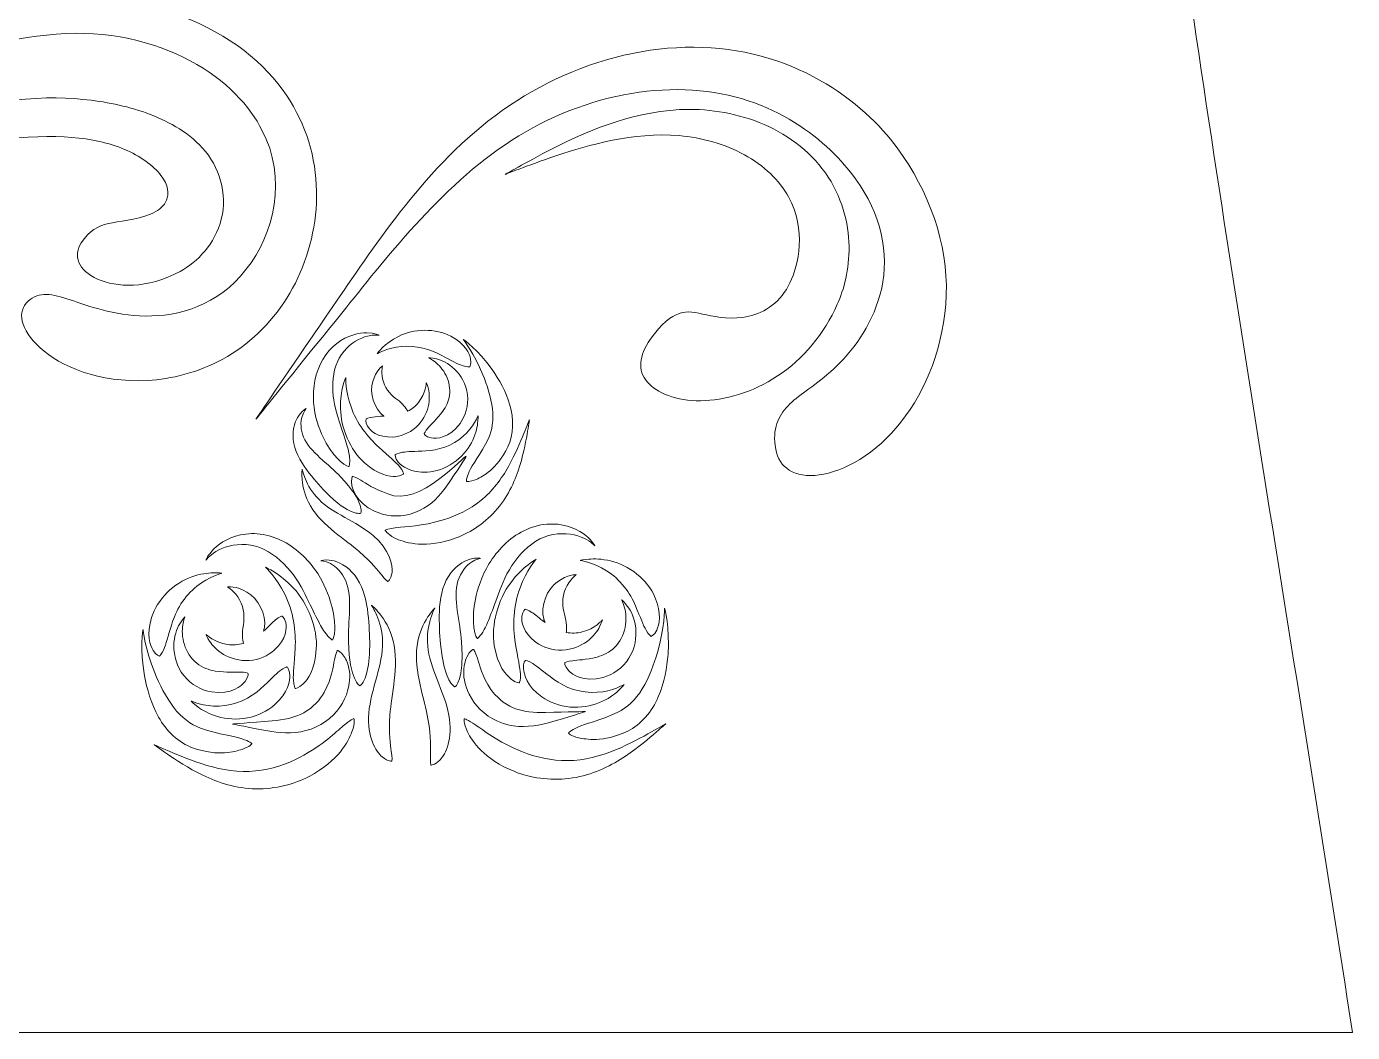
# Model space of a CAD drawing. Extents: x 272 to 570, y -510 to -85.
# Drawn here: x 470.5 to 569.9, y -509.9 to -434.5 of the extents above; entities that cross this region are included whole.
import ezdxf

# ---------------------------------------------------------------- set-up
doc = ezdxf.new("R2010")
doc.units = 0
doc.header["$MEASUREMENT"] = 0
doc.layers.add('Layer 1', color=7, linetype='Continuous')

msp = doc.modelspace()

# ---------------------------------------------------------------- linework, layer by layer
at = {"layer": 'Layer 1', "lineweight": 0}
for points, knots in [([(557.26, -428.987), (551.308, -387.897), (537.651, -351.436), (504.284, -324.924), (502.179, -323.251), (500.029, -321.698), (497.857, -320.198), (497.85, -320.186), (497.849, -320.178), (497.842, -320.165), (494.07, -313.318), (475.261, -287.817), (472.652, -270.415), (472.125, -266.903), (471.92, -263.338), (471.692, -259.797), (470.763, -245.379), (470.267, -230.936), (468.889, -216.548), (468.212, -209.477), (467.389, -202.387), (465.949, -195.426), (464.849, -190.104), (463.985, -182.192), (458.986, -178.931), (455.472, -176.638), (450.202, -176.753), (446.204, -175.918), (440.837, -174.796), (435.555, -173.309), (430.318, -171.692), (429.925, -171.571), (429.532, -171.483), (429.139, -171.379), (426.731, -165.821), (426.432, -160.379), (426.558, -157.057), (434.156, -153.314), (439.591, -143.29), (439.563, -131.489), (439.532, -118.154), (432.541, -107.109), (423.369, -104.865), (427.037, -103.332), (429.611, -99.709), (429.601, -95.486), (429.588, -89.887), (425.038, -85.359), (419.439, -85.373), (413.84, -85.386), (409.312, -89.936), (409.325, -95.534), (409.336, -99.876), (412.079, -103.564), (415.92, -104.999), (407.017, -107.569), (400.346, -118.5), (400.377, -131.582), (400.405, -143.383), (405.887, -153.381), (413.503, -157.088), (413.644, -160.387), (413.376, -165.778), (411.04, -171.308), (404.952, -172.487), (398.92, -174.461), (393.031, -175.989), (388.501, -177.164), (383.193, -176.433), (379.119, -179.12), (374.136, -182.405), (373.309, -190.321), (372.234, -195.648), (370.828, -202.617), (370.038, -209.71), (369.395, -216.784), (368.085, -231.178), (367.658, -245.623), (366.797, -260.046), (366.586, -263.588), (366.398, -267.154), (365.888, -270.669), (363.36, -288.082), (344.039, -315.749), (340.3, -322.614), (340.296, -322.62), (340.296, -322.624), (340.293, -322.63), (339.113, -323.503), (337.94, -324.392), (336.781, -325.322), (303.541, -351.992), (290.057, -388.517), (284.3, -429.635), (280.539, -456.493), (275.992, -483.154), (271.989, -509.907), (271.989, -509.907), (569.901, -509.907), (569.901, -509.907), (565.771, -483.169), (561.148, -455.828), (557.26, -428.987)], [0, 0, 0, 0, 1, 1, 1, 2, 2, 2, 3, 3, 3, 4, 4, 4, 5, 5, 5, 6, 6, 6, 7, 7, 7, 8, 8, 8, 9, 9, 9, 10, 10, 10, 11, 11, 11, 12, 12, 12, 13, 13, 13, 14, 14, 14, 15, 15, 15, 16, 16, 16, 17, 17, 17, 18, 18, 18, 19, 19, 19, 20, 20, 20, 21, 21, 21, 22, 22, 22, 23, 23, 23, 24, 24, 24, 25, 25, 25, 26, 26, 26, 27, 27, 27, 28, 28, 28, 29, 29, 29, 30, 30, 30, 31, 31, 31, 32, 32, 32, 33, 33, 33, 34, 34, 34, 34]), ([(471.525, -458.617), (469.988, -457.207), (469.796, -455.88), (470.623, -455.126), (471.44, -454.366), (472.439, -454.572), (473.777, -455.016), (475.107, -455.462), (476.974, -456.184), (479.441, -456.232), (481.874, -456.269), (484.854, -455.463), (486.957, -452.757), (489.061, -450.175), (490.056, -445.835), (488.154, -442.315), (487.276, -440.554), (485.496, -438.547), (482.776, -437.107), (480.069, -435.674), (476.531, -434.781), (472.733, -435.124), (468.907, -435.393), (464.896, -436.668), (460.957, -438.308), (457.01, -439.94), (453.075, -441.924), (449.063, -443.447), (445.068, -444.985), (440.949, -446.02), (437.097, -446.053), (433.228, -446.077), (429.792, -445.002), (427.244, -443.548), (424.673, -442.09), (423.06, -440.215), (422.188, -438.822), (421.769, -438.108), (421.469, -437.538), (421.32, -437.126), (421.153, -436.723), (421.065, -436.51), (421.065, -436.51), (421.065, -436.51), (421.164, -436.718), (421.35, -437.112), (421.518, -437.515), (421.845, -438.068), (422.293, -438.753), (423.223, -440.089), (424.895, -441.848), (427.462, -443.147), (430.004, -444.444), (433.384, -445.321), (437.067, -445.129), (440.766, -444.927), (444.676, -443.763), (448.514, -442.093), (452.368, -440.439), (456.183, -438.311), (460.157, -436.478), (464.115, -434.646), (468.295, -433.115), (472.506, -432.669), (476.727, -432.144), (480.851, -433.012), (484.058, -434.622), (487.298, -436.227), (489.614, -438.69), (490.75, -440.974), (491.961, -443.223), (492.393, -445.834), (492.208, -448.238), (492.007, -450.656), (491.243, -452.95), (490.017, -454.889), (488.817, -456.842), (487.108, -458.423), (485.231, -459.458), (483.348, -460.466), (481.377, -460.964), (479.573, -461.061), (475.941, -461.251), (473.027, -460.003), (471.525, -458.617)], [0, 0, 0, 0, 1, 1, 1, 2, 2, 2, 3, 3, 3, 4, 4, 4, 5, 5, 5, 6, 6, 6, 7, 7, 7, 8, 8, 8, 9, 9, 9, 10, 10, 10, 11, 11, 11, 12, 12, 12, 13, 13, 13, 14, 14, 14, 15, 15, 15, 16, 16, 16, 17, 17, 17, 18, 18, 18, 19, 19, 19, 20, 20, 20, 21, 21, 21, 22, 22, 22, 23, 23, 23, 24, 24, 24, 25, 25, 25, 26, 26, 26, 27, 27, 27, 28, 28, 28, 28]), ([(539.408, -455.358), (539.113, -459.085), (537.65, -462.363), (535.692, -464.606), (533.779, -466.902), (531.333, -468.063), (529.587, -468.172), (528.703, -468.236), (527.988, -468.045), (527.488, -467.644), (526.99, -467.258), (526.718, -466.691), (526.617, -465.929), (526.44, -464.443), (526.968, -463.592), (527.73, -462.822), (528.495, -462.051), (529.683, -461.445), (531.014, -460.179), (532.35, -458.977), (533.811, -457.083), (534.494, -454.602), (535.201, -452.182), (534.772, -449.072), (532.989, -446.449), (532.124, -445.145), (530.773, -443.584), (528.835, -442.224), (526.888, -440.876), (524.422, -439.759), (521.519, -439.416), (518.637, -439.049), (515.436, -439.391), (512.376, -440.425), (509.302, -441.449), (506.423, -443.139), (503.944, -445.237), (498.983, -449.464), (495.341, -454.666), (492.405, -458.15), (489.527, -461.704), (487.702, -463.958), (487.702, -463.958), (487.702, -463.958), (489.337, -461.563), (491.916, -457.786), (493.214, -455.902), (494.718, -453.66), (496.444, -451.225), (498.181, -448.802), (500.169, -446.185), (502.639, -443.79), (505.089, -441.386), (508.117, -439.289), (511.441, -437.931), (514.758, -436.557), (518.386, -435.907), (521.827, -436.143), (525.271, -436.342), (528.475, -437.562), (530.903, -439.121), (533.355, -440.694), (535.113, -442.606), (536.223, -444.275), (538.471, -447.566), (539.738, -451.576), (539.408, -455.358)], [0, 0, 0, 0, 1, 1, 1, 2, 2, 2, 3, 3, 3, 4, 4, 4, 5, 5, 5, 6, 6, 6, 7, 7, 7, 8, 8, 8, 9, 9, 9, 10, 10, 10, 11, 11, 11, 12, 12, 12, 13, 13, 13, 14, 14, 14, 15, 15, 15, 16, 16, 16, 17, 17, 17, 18, 18, 18, 19, 19, 19, 20, 20, 20, 21, 21, 21, 22, 22, 22, 22]), ([(445.318, -448.236), (442.474, -448.652), (439.678, -448.783), (437.128, -448.551), (434.583, -448.317), (432.308, -447.759), (430.491, -447.023), (428.663, -446.31), (427.318, -445.401), (426.481, -444.684), (426.068, -444.315), (425.759, -444.016), (425.574, -443.788), (425.382, -443.569), (425.28, -443.453), (425.28, -443.453), (425.28, -443.453), (425.686, -443.926), (426.559, -444.586), (427.437, -445.233), (428.816, -446.025), (430.645, -446.594), (432.463, -447.185), (434.712, -447.57), (437.18, -447.628), (439.648, -447.683), (442.339, -447.377), (445.061, -446.798), (450.524, -445.654), (456.076, -443.355), (461.316, -441.819), (466.535, -440.236), (471.478, -439.614), (474.734, -440), (476.348, -440.161), (477.958, -440.474), (479.48, -441.017), (480.993, -441.575), (482.489, -442.331), (483.696, -443.658), (484.95, -444.984), (485.591, -447.087), (485.108, -448.965), (484.639, -450.856), (483.3, -452.185), (482.027, -452.891), (479.5, -454.244), (477.265, -454.085), (475.834, -453.475), (474.371, -452.818), (473.983, -451.682), (474.613, -450.743), (475.217, -449.815), (475.863, -449.508), (476.647, -449.307), (477.409, -449.12), (478.675, -449.071), (479.8, -448.605), (480.304, -448.396), (480.706, -448.093), (480.929, -447.701), (481.139, -447.314), (481.211, -446.681), (480.773, -445.973), (480.328, -445.227), (479.39, -444.479), (478.271, -443.941), (477.139, -443.399), (475.833, -443.045), (474.437, -442.907), (471.663, -442.57), (467.091, -442.925), (461.952, -444.201), (456.814, -445.42), (451.024, -447.418), (445.318, -448.236)], [0, 0, 0, 0, 1, 1, 1, 2, 2, 2, 3, 3, 3, 4, 4, 4, 5, 5, 5, 6, 6, 6, 7, 7, 7, 8, 8, 8, 9, 9, 9, 10, 10, 10, 11, 11, 11, 12, 12, 12, 13, 13, 13, 14, 14, 14, 15, 15, 15, 16, 16, 16, 17, 17, 17, 18, 18, 18, 19, 19, 19, 20, 20, 20, 21, 21, 21, 22, 22, 22, 23, 23, 23, 24, 24, 24, 25, 25, 25, 25]), ([(517.032, -461.163), (516.306, -460.302), (516.404, -459.233), (517.264, -457.982), (518.095, -456.767), (518.82, -456.261), (519.438, -456.036), (520.064, -455.82), (520.64, -455.97), (521.479, -456.155), (522.301, -456.324), (523.428, -456.536), (524.645, -456.245), (525.845, -455.985), (527.089, -455.167), (527.73, -453.744), (528.365, -452.42), (528.996, -449.754), (527.628, -447.297), (526.94, -446.08), (525.785, -444.949), (524.315, -444.151), (522.849, -443.357), (521.13, -442.86), (519.424, -442.716), (515.972, -442.443), (512.611, -443.432), (510.255, -444.212), (507.879, -445.024), (506.389, -445.625), (506.389, -445.625), (506.389, -445.625), (507.764, -444.809), (510.02, -443.651), (512.275, -442.536), (515.504, -441), (519.453, -440.768), (521.416, -440.674), (523.488, -440.973), (525.433, -441.734), (527.372, -442.494), (529.167, -443.806), (530.387, -445.51), (531.618, -447.225), (532.138, -449.264), (532.161, -450.999), (532.181, -452.751), (531.785, -454.26), (531.28, -455.351), (530.318, -457.535), (528.715, -459.495), (526.806, -460.723), (524.92, -461.977), (522.828, -462.556), (521.031, -462.58), (519.229, -462.6), (517.738, -462.017), (517.032, -461.163)], [0, 0, 0, 0, 1, 1, 1, 2, 2, 2, 3, 3, 3, 4, 4, 4, 5, 5, 5, 6, 6, 6, 7, 7, 7, 8, 8, 8, 9, 9, 9, 10, 10, 10, 11, 11, 11, 12, 12, 12, 13, 13, 13, 14, 14, 14, 15, 15, 15, 16, 16, 16, 17, 17, 17, 18, 18, 18, 19, 19, 19, 19]), ([(503.792, -459.449), (503.867, -459.863), (503.733, -460.036), (503.733, -460.036), (503.733, -460.036), (503.523, -460.069), (503.174, -459.949), (502.815, -459.835), (502.351, -459.569), (501.581, -459.163), (500.822, -458.74), (499.679, -458.398), (498.624, -458.519), (497.581, -458.605), (496.799, -459.049), (496.799, -459.049), (496.799, -459.049), (497.289, -458.292), (498.401, -457.755), (499.472, -457.18), (501.215, -457.132), (502.303, -457.746), (503.398, -458.326), (503.715, -459.054), (503.792, -459.449)], [0, 0, 0, 0, 1, 1, 1, 2, 2, 2, 3, 3, 3, 4, 4, 4, 5, 5, 5, 6, 6, 6, 7, 7, 7, 8, 8, 8, 8]), ([(496.054, -457.745), (495.519, -457.865), (494.827, -458.238), (494.305, -458.869), (493.194, -460.133), (493.339, -462.281), (493.818, -463.722), (494.286, -465.209), (494.642, -466.139), (494.708, -466.723), (494.795, -467.303), (494.684, -467.512), (494.684, -467.512), (494.684, -467.512), (494.447, -467.497), (494.007, -467.099), (493.591, -466.691), (492.857, -465.944), (492.291, -464.171), (492.023, -463.281), (491.907, -462.159), (492.129, -461.057), (492.332, -459.957), (492.951, -458.893), (493.759, -458.29), (494.557, -457.677), (495.434, -457.475), (496.028, -457.497), (496.629, -457.507), (496.949, -457.67), (496.949, -457.67), (496.949, -457.67), (496.593, -457.607), (496.054, -457.745)], [0, 0, 0, 0, 1, 1, 1, 2, 2, 2, 3, 3, 3, 4, 4, 4, 5, 5, 5, 6, 6, 6, 7, 7, 7, 8, 8, 8, 9, 9, 9, 10, 10, 10, 11, 11, 11, 11]), ([(506.586, -466.03), (505.731, -467.777), (504.731, -468.209), (504.239, -468.47), (503.705, -468.699), (503.48, -468.628), (503.48, -468.628), (503.48, -468.628), (503.445, -468.397), (503.692, -467.892), (503.903, -467.379), (504.539, -466.635), (505.126, -465.399), (505.406, -464.779), (505.538, -464.045), (505.424, -463.176), (505.316, -462.321), (505.032, -461.405), (504.718, -460.628), (504.086, -459.055), (503.243, -457.984), (503.243, -457.984), (503.243, -457.984), (504.366, -458.753), (505.415, -460.244), (505.933, -460.989), (506.436, -461.875), (506.737, -462.9), (507.057, -463.908), (507.001, -465.15), (506.586, -466.03)], [0, 0, 0, 0, 1, 1, 1, 2, 2, 2, 3, 3, 3, 4, 4, 4, 5, 5, 5, 6, 6, 6, 7, 7, 7, 8, 8, 8, 9, 9, 9, 10, 10, 10, 10]), ([(497.301, -463.735), (496.552, -463.217), (496.195, -461.942), (496.465, -461.148), (496.686, -460.318), (497.185, -459.967), (497.185, -459.967), (497.185, -459.967), (497.059, -460.557), (497.261, -461.161), (497.447, -461.795), (497.918, -462.223), (498.28, -462.481), (498.716, -462.787), (498.957, -463.134), (499.085, -463.371), (499.382, -463.21), (499.666, -463.001), (499.889, -462.701), (500.43, -462.03), (500.477, -461.236), (500.477, -461.236), (500.477, -461.236), (500.563, -461.402), (500.635, -461.716), (500.706, -462.027), (500.744, -462.497), (500.613, -463.03), (500.484, -463.556), (500.179, -464.141), (499.68, -464.581), (499.182, -465.029), (498.526, -465.266), (497.962, -465.303), (496.804, -465.357), (496.248, -464.807), (496.071, -464.49), (495.884, -464.148), (495.969, -463.948), (495.969, -463.948), (495.969, -463.948), (496.151, -463.845), (496.466, -463.799), (496.678, -463.762), (496.967, -463.751), (497.306, -463.738), (497.304, -463.737), (497.303, -463.737), (497.301, -463.735)], [0, 0, 0, 0, 1, 1, 1, 2, 2, 2, 3, 3, 3, 4, 4, 4, 5, 5, 5, 6, 6, 6, 7, 7, 7, 8, 8, 8, 9, 9, 9, 10, 10, 10, 11, 11, 11, 12, 12, 12, 13, 13, 13, 14, 14, 14, 15, 15, 15, 16, 16, 16, 16]), ([(503.008, -464.28), (502.182, -465.385), (501.241, -465.451), (500.837, -465.37), (500.398, -465.278), (500.308, -465.071), (500.308, -465.071), (500.308, -465.071), (500.386, -464.872), (500.624, -464.604), (500.853, -464.324), (501.237, -464), (501.71, -463.36), (501.937, -463.035), (502.161, -462.63), (502.219, -462.165), (502.285, -461.697), (502.182, -461.152), (501.96, -460.697), (501.738, -460.241), (501.408, -459.885), (501.129, -459.674), (500.85, -459.462), (500.641, -459.371), (500.641, -459.371), (500.641, -459.371), (500.863, -459.36), (501.235, -459.449), (501.604, -459.539), (502.123, -459.764), (502.593, -460.215), (503.056, -460.66), (503.467, -461.339), (503.56, -462.132), (503.666, -462.931), (503.398, -463.734), (503.008, -464.28)], [0, 0, 0, 0, 1, 1, 1, 2, 2, 2, 3, 3, 3, 4, 4, 4, 5, 5, 5, 6, 6, 6, 7, 7, 7, 8, 8, 8, 9, 9, 9, 10, 10, 10, 11, 11, 11, 12, 12, 12, 12]), ([(494.829, -463.033), (495.223, -464.216), (496.11, -465.358), (496.913, -466.058), (497.704, -466.773), (498.201, -467.182), (498.467, -467.516), (498.739, -467.838), (498.776, -468.052), (498.776, -468.052), (498.776, -468.052), (498.632, -468.224), (498.166, -468.252), (497.717, -468.271), (496.86, -468.152), (495.832, -467.225), (494.781, -466.315), (494.047, -464.556), (494.046, -463.175), (493.998, -461.778), (494.43, -460.842), (494.43, -460.842), (494.43, -460.842), (494.408, -461.872), (494.829, -463.033)], [0, 0, 0, 0, 1, 1, 1, 2, 2, 2, 3, 3, 3, 4, 4, 4, 5, 5, 5, 6, 6, 6, 7, 7, 7, 8, 8, 8, 8]), ([(491.275, -465.3), (491.729, -466.403), (493.164, -467.319), (494.058, -468.3), (495.866, -470.174), (495.566, -471.008), (495.566, -471.008), (495.566, -471.008), (494.721, -471.278), (492.913, -469.404), (492.461, -468.927), (491.979, -468.383), (491.492, -467.73), (491.013, -467.08), (490.586, -466.285), (490.501, -465.484), (490.416, -464.695), (490.655, -464.023), (490.935, -463.65), (491.219, -463.27), (491.473, -463.161), (491.473, -463.161), (491.473, -463.161), (491.278, -463.364), (491.156, -463.762), (491.034, -464.155), (491.039, -464.744), (491.275, -465.3)], [0, 0, 0, 0, 1, 1, 1, 2, 2, 2, 3, 3, 3, 4, 4, 4, 5, 5, 5, 6, 6, 6, 7, 7, 7, 8, 8, 8, 9, 9, 9, 9]), ([(508.025, -465.113), (507.901, -465.796), (507.723, -466.755), (507.359, -467.824), (506.999, -468.888), (506.407, -470.077), (505.475, -471.032), (504.561, -471.986), (503.395, -472.659), (502.315, -472.997), (500.117, -473.662), (498.751, -473.172), (498.12, -472.87), (497.468, -472.527), (497.395, -472.279), (497.395, -472.279), (497.395, -472.279), (497.613, -472.152), (498.274, -472.089), (498.931, -471.993), (500.046, -472.025), (501.832, -471.481), (502.719, -471.203), (503.709, -470.74), (504.563, -470.047), (505.419, -469.37), (506.117, -468.428), (506.632, -467.5), (507.152, -466.573), (507.521, -465.681), (507.786, -465.044), (508.046, -464.403), (508.204, -464.014), (508.204, -464.014), (508.204, -464.014), (508.136, -464.429), (508.025, -465.113)], [0, 0, 0, 0, 1, 1, 1, 2, 2, 2, 3, 3, 3, 4, 4, 4, 5, 5, 5, 6, 6, 6, 7, 7, 7, 8, 8, 8, 9, 9, 9, 10, 10, 10, 11, 11, 11, 12, 12, 12, 12]), ([(504.352, -463.701), (504.352, -463.701), (504.368, -463.919), (504.323, -464.289), (504.277, -464.656), (504.152, -465.179), (503.858, -465.726), (503.566, -466.27), (503.102, -466.832), (502.498, -467.24), (501.897, -467.655), (501.18, -467.878), (500.556, -467.922), (499.286, -467.99), (498.634, -467.489), (498.374, -467.178), (498.105, -466.845), (498.144, -466.628), (498.144, -466.628), (498.144, -466.628), (498.316, -466.503), (498.681, -466.444), (499.049, -466.373), (499.582, -466.384), (500.443, -466.335), (501.304, -466.311), (502.443, -465.97), (503.227, -465.242), (504.022, -464.553), (504.352, -463.701), (504.352, -463.701)], [0, 0, 0, 0, 1, 1, 1, 2, 2, 2, 3, 3, 3, 4, 4, 4, 5, 5, 5, 6, 6, 6, 7, 7, 7, 8, 8, 8, 9, 9, 9, 10, 10, 10, 10]), ([(494.949, -468.246), (494.949, -468.246), (495.17, -468.282), (495.56, -468.527), (495.965, -468.744), (496.524, -469.226), (497.594, -469.542), (499.917, -470.689), (503.428, -466.504), (503.463, -466.77), (503.463, -466.77), (502.852, -467.76), (501.963, -469.026), (501.506, -469.65), (500.885, -470.381), (499.967, -470.814), (499.069, -471.245), (498.024, -471.31), (497.183, -471.079), (495.465, -470.553), (495.017, -469.452), (494.897, -468.967), (494.79, -468.422), (494.949, -468.246), (494.949, -468.246)], [0, 0, 0, 0, 1, 1, 1, 2, 2, 2, 3, 3, 3, 4, 4, 4, 5, 5, 5, 6, 6, 6, 7, 7, 7, 8, 8, 8, 8]), ([(496.483, -472.681), (497.729, -473.749), (497.988, -474.901), (497.903, -475.451), (497.826, -476.025), (497.602, -476.127), (497.602, -476.127), (497.602, -476.127), (497.417, -476.001), (497.131, -475.643), (496.831, -475.285), (496.433, -474.75), (495.444, -473.885), (494.504, -473.037), (492.674, -471.975), (491.799, -470.464), (491.368, -469.73), (491.212, -469.008), (491.167, -468.505), (491.123, -467.999), (491.165, -467.701), (491.165, -467.701), (491.165, -467.701), (491.224, -467.999), (491.409, -468.446), (491.591, -468.891), (491.923, -469.479), (492.433, -469.984), (493.432, -471.021), (495.221, -471.6), (496.483, -472.681)], [0, 0, 0, 0, 1, 1, 1, 2, 2, 2, 3, 3, 3, 4, 4, 4, 5, 5, 5, 6, 6, 6, 7, 7, 7, 8, 8, 8, 9, 9, 9, 10, 10, 10, 10]), ([(512.291, -472.887), (511.747, -472.61), (510.886, -472.437), (509.984, -472.608), (508.116, -472.904), (506.698, -474.879), (506.103, -476.475), (505.467, -478.102), (505.149, -479.16), (504.82, -479.715), (504.512, -480.282), (504.292, -480.389), (504.292, -480.389), (504.292, -480.389), (504.12, -480.215), (504.038, -479.569), (503.984, -478.93), (503.892, -477.778), (504.633, -475.866), (505.018, -474.918), (505.689, -473.876), (506.632, -473.081), (507.559, -472.275), (508.815, -471.784), (509.922, -471.815), (511.028, -471.83), (511.925, -472.253), (512.426, -472.678), (512.942, -473.097), (513.109, -473.457), (513.109, -473.457), (513.109, -473.457), (512.85, -473.152), (512.291, -472.887)], [0, 0, 0, 0, 1, 1, 1, 2, 2, 2, 3, 3, 3, 4, 4, 4, 5, 5, 5, 6, 6, 6, 7, 7, 7, 8, 8, 8, 9, 9, 9, 10, 10, 10, 11, 11, 11, 11]), ([(492.634, -476.043), (493.57, -477.867), (493.6, -479.022), (493.613, -479.663), (493.598, -480.314), (493.445, -480.506), (493.445, -480.506), (493.445, -480.506), (493.215, -480.422), (492.85, -479.891), (492.465, -479.373), (492.038, -478.355), (491.235, -476.802), (490.478, -475.277), (488.861, -473.461), (486.972, -473.362), (486.057, -473.287), (485.219, -473.549), (484.707, -473.88), (484.179, -474.203), (483.953, -474.534), (483.953, -474.534), (483.953, -474.534), (484.082, -474.157), (484.551, -473.687), (485.004, -473.212), (485.852, -472.698), (486.951, -472.567), (488.049, -472.42), (489.349, -472.778), (490.355, -473.482), (491.376, -474.174), (492.152, -475.141), (492.634, -476.043)], [0, 0, 0, 0, 1, 1, 1, 2, 2, 2, 3, 3, 3, 4, 4, 4, 5, 5, 5, 6, 6, 6, 7, 7, 7, 8, 8, 8, 9, 9, 9, 10, 10, 10, 11, 11, 11, 11]), ([(489.859, -477.069), (489.257, -475.831), (488.421, -475.057), (488.421, -475.057), (488.421, -475.057), (489.481, -475.475), (490.514, -476.617), (491.572, -477.713), (492.342, -479.654), (492.229, -481.176), (492.147, -482.693), (491.591, -483.456), (491.244, -483.799), (490.876, -484.148), (490.648, -484.137), (490.648, -484.137), (490.648, -484.137), (490.529, -483.95), (490.511, -483.49), (490.48, -483.025), (490.577, -482.311), (490.639, -481.112), (490.725, -479.913), (490.499, -478.302), (489.859, -477.069)], [0, 0, 0, 0, 1, 1, 1, 2, 2, 2, 3, 3, 3, 4, 4, 4, 5, 5, 5, 6, 6, 6, 7, 7, 7, 8, 8, 8, 8]), ([(495.49, -483.949), (495.49, -483.949), (494.688, -483.526), (494.643, -480.634), (494.578, -479.167), (494.971, -477.308), (494.433, -476.072), (494.168, -475.446), (493.698, -474.984), (493.289, -474.778), (492.876, -474.567), (492.565, -474.566), (492.565, -474.566), (492.565, -474.566), (492.851, -474.459), (493.366, -474.542), (493.873, -474.623), (494.575, -474.972), (495.111, -475.656), (495.656, -476.349), (495.931, -477.3), (496.055, -478.182), (496.174, -479.072), (496.216, -479.881), (496.233, -480.609), (496.279, -483.501), (495.49, -483.949), (495.49, -483.949)], [0, 0, 0, 0, 1, 1, 1, 2, 2, 2, 3, 3, 3, 4, 4, 4, 5, 5, 5, 6, 6, 6, 7, 7, 7, 8, 8, 8, 9, 9, 9, 9]), ([(502.619, -484.026), (502.619, -484.026), (501.788, -483.663), (501.53, -480.783), (501.472, -480.057), (501.429, -479.248), (501.455, -478.35), (501.485, -477.46), (501.659, -476.486), (502.129, -475.74), (502.591, -475.003), (503.252, -474.584), (503.748, -474.449), (504.251, -474.313), (504.548, -474.39), (504.548, -474.39), (504.548, -474.39), (504.239, -474.423), (503.85, -474.676), (503.464, -474.924), (503.045, -475.432), (502.847, -476.083), (502.441, -477.368), (503.026, -479.176), (503.115, -480.642), (503.372, -483.522), (502.619, -484.026), (502.619, -484.026)], [0, 0, 0, 0, 1, 1, 1, 2, 2, 2, 3, 3, 3, 4, 4, 4, 5, 5, 5, 6, 6, 6, 7, 7, 7, 8, 8, 8, 9, 9, 9, 9]), ([(507.146, -480.698), (507.334, -481.885), (507.505, -482.584), (507.523, -483.05), (507.553, -483.51), (507.454, -483.707), (507.454, -483.707), (507.454, -483.707), (507.229, -483.743), (506.827, -483.434), (506.445, -483.129), (505.812, -482.428), (505.572, -480.928), (505.301, -479.426), (505.864, -477.416), (506.802, -476.215), (507.71, -474.971), (508.72, -474.445), (508.72, -474.445), (508.72, -474.445), (507.97, -475.302), (507.5, -476.596), (506.993, -477.889), (506.936, -479.515), (507.146, -480.698)], [0, 0, 0, 0, 1, 1, 1, 2, 2, 2, 3, 3, 3, 4, 4, 4, 5, 5, 5, 6, 6, 6, 7, 7, 7, 8, 8, 8, 8]), ([(516.154, -477.94), (515.785, -477.026), (514.996, -475.93), (513.983, -475.318), (513.002, -474.683), (512.018, -474.545), (512.018, -474.545), (512.018, -474.545), (512.25, -474.484), (512.654, -474.448), (513.056, -474.413), (513.638, -474.421), (514.288, -474.583), (515.599, -474.851), (517.1, -476.02), (517.606, -477.29), (518.14, -478.536), (517.929, -479.371), (517.743, -479.764), (517.54, -480.171), (517.326, -480.231), (517.326, -480.231), (517.326, -480.231), (517.144, -480.116), (516.947, -479.765), (516.738, -479.415), (516.545, -478.846), (516.154, -477.94)], [0, 0, 0, 0, 1, 1, 1, 2, 2, 2, 3, 3, 3, 4, 4, 4, 5, 5, 5, 6, 6, 6, 7, 7, 7, 8, 8, 8, 9, 9, 9, 9]), ([(483.278, -476.475), (482.335, -477.19), (481.665, -478.362), (481.393, -479.31), (481.099, -480.252), (480.966, -480.838), (480.795, -481.208), (480.636, -481.577), (480.467, -481.71), (480.467, -481.71), (480.467, -481.71), (480.247, -481.674), (480.003, -481.29), (479.777, -480.919), (479.48, -480.11), (479.881, -478.815), (480.251, -477.5), (481.622, -476.18), (482.898, -475.777), (483.528, -475.547), (484.105, -475.479), (484.509, -475.471), (484.914, -475.465), (485.151, -475.502), (485.151, -475.502), (485.151, -475.502), (484.187, -475.741), (483.278, -476.475)], [0, 0, 0, 0, 1, 1, 1, 2, 2, 2, 3, 3, 3, 4, 4, 4, 5, 5, 5, 6, 6, 6, 7, 7, 7, 8, 8, 8, 9, 9, 9, 9]), ([(507.639, -478.727), (507.697, -478.313), (507.887, -478.202), (507.887, -478.202), (507.887, -478.202), (508.094, -478.244), (508.379, -478.436), (508.631, -478.594), (508.928, -478.857), (509.38, -479.201), (509.344, -479.109), (509.3, -479.035), (509.273, -478.927), (508.994, -477.982), (509.539, -476.663), (510.301, -476.156), (511.045, -475.587), (511.712, -475.608), (511.712, -475.608), (511.712, -475.608), (511.185, -476.006), (510.912, -476.665), (510.607, -477.334), (510.681, -478.065), (510.822, -478.565), (511.009, -479.198), (510.997, -479.671), (510.958, -479.941), (511.346, -480.006), (511.756, -480.014), (512.165, -479.895), (513.103, -479.665), (513.674, -478.999), (513.674, -478.999), (513.674, -478.999), (513.628, -479.2), (513.467, -479.516), (513.306, -479.828), (513.006, -480.25), (512.523, -480.606), (512.045, -480.958), (511.382, -481.237), (510.66, -481.262), (509.933, -481.295), (509.219, -481.044), (508.716, -480.691), (507.7, -479.948), (507.59, -479.113), (507.639, -478.727)], [0, 0, 0, 0, 1, 1, 1, 2, 2, 2, 3, 3, 3, 4, 4, 4, 5, 5, 5, 6, 6, 6, 7, 7, 7, 8, 8, 8, 9, 9, 9, 10, 10, 10, 11, 11, 11, 12, 12, 12, 13, 13, 13, 14, 14, 14, 15, 15, 15, 16, 16, 16, 16]), ([(486.761, -479.374), (486.849, -478.862), (486.847, -478.128), (486.472, -477.494), (486.133, -476.868), (485.567, -476.527), (485.567, -476.527), (485.567, -476.527), (486.228, -476.436), (487.027, -476.924), (487.838, -477.348), (488.518, -478.603), (488.34, -479.572), (488.324, -479.68), (488.288, -479.756), (488.263, -479.85), (488.663, -479.473), (488.948, -479.17), (489.177, -478.991), (489.441, -478.77), (489.642, -478.707), (489.642, -478.707), (489.642, -478.707), (489.843, -478.797), (489.944, -479.203), (490.033, -479.581), (490.01, -480.423), (489.078, -481.269), (488.614, -481.672), (487.931, -481.997), (487.204, -482.039), (486.483, -482.09), (485.794, -481.882), (485.283, -481.582), (484.765, -481.278), (484.423, -480.89), (484.23, -480.596), (484.037, -480.299), (483.97, -480.104), (483.97, -480.104), (483.97, -480.104), (484.607, -480.706), (485.565, -480.838), (485.983, -480.913), (486.39, -480.862), (486.769, -480.757), (486.703, -480.492), (486.641, -480.023), (486.761, -479.374)], [0, 0, 0, 0, 1, 1, 1, 2, 2, 2, 3, 3, 3, 4, 4, 4, 5, 5, 5, 6, 6, 6, 7, 7, 7, 8, 8, 8, 9, 9, 9, 10, 10, 10, 11, 11, 11, 12, 12, 12, 13, 13, 13, 14, 14, 14, 15, 15, 15, 16, 16, 16, 16]), ([(497.851, -488.845), (497.929, -489.346), (497.897, -489.573), (497.897, -489.573), (497.897, -489.573), (497.656, -489.651), (497.168, -489.254), (496.693, -488.88), (496.023, -487.789), (496.166, -485.99), (496.309, -484.173), (497.246, -482.295), (497.197, -480.682), (497.19, -479.879), (496.98, -479.158), (496.767, -478.668), (496.554, -478.175), (496.363, -477.898), (496.363, -477.898), (496.363, -477.898), (496.626, -478.103), (496.98, -478.54), (497.331, -478.974), (497.761, -479.666), (497.985, -480.575), (498.456, -482.436), (497.831, -484.686), (497.752, -486.111), (497.649, -487.584), (497.784, -488.337), (497.851, -488.845)], [0, 0, 0, 0, 1, 1, 1, 2, 2, 2, 3, 3, 3, 4, 4, 4, 5, 5, 5, 6, 6, 6, 7, 7, 7, 8, 8, 8, 9, 9, 9, 10, 10, 10, 10]), ([(513.719, -483.31), (512.265, -483.682), (511.421, -483.115), (511.123, -482.784), (510.804, -482.421), (510.857, -482.197), (510.857, -482.197), (510.857, -482.197), (511.049, -482.098), (511.438, -482.054), (511.825, -481.993), (512.399, -482.01), (513.285, -481.78), (513.722, -481.652), (514.214, -481.444), (514.592, -481.061), (514.98, -480.683), (515.262, -480.124), (515.377, -479.567), (515.492, -479.01), (515.441, -478.472), (515.339, -478.097), (515.237, -477.721), (515.116, -477.501), (515.116, -477.501), (515.116, -477.501), (515.312, -477.65), (515.563, -477.989), (515.811, -478.325), (516.091, -478.88), (516.172, -479.589), (516.252, -480.289), (516.125, -481.146), (515.658, -481.877), (515.197, -482.622), (514.421, -483.114), (513.719, -483.31)], [0, 0, 0, 0, 1, 1, 1, 2, 2, 2, 3, 3, 3, 4, 4, 4, 5, 5, 5, 6, 6, 6, 7, 7, 7, 8, 8, 8, 9, 9, 9, 10, 10, 10, 11, 11, 11, 12, 12, 12, 12]), ([(481.986, -479.296), (482.2, -478.933), (482.38, -478.765), (482.38, -478.765), (482.38, -478.765), (482.282, -478.996), (482.22, -479.381), (482.157, -479.764), (482.163, -480.305), (482.336, -480.847), (482.508, -481.388), (482.847, -481.915), (483.272, -482.25), (483.689, -482.592), (484.2, -482.748), (484.648, -482.829), (485.553, -482.965), (486.121, -482.888), (486.513, -482.908), (486.904, -482.911), (487.106, -482.991), (487.106, -482.991), (487.106, -482.991), (487.182, -483.207), (486.903, -483.602), (486.641, -483.962), (485.86, -484.614), (484.376, -484.396), (483.657, -484.274), (482.834, -483.866), (482.298, -483.174), (481.757, -482.495), (481.541, -481.656), (481.548, -480.952), (481.554, -480.238), (481.774, -479.657), (481.986, -479.296)], [0, 0, 0, 0, 1, 1, 1, 2, 2, 2, 3, 3, 3, 4, 4, 4, 5, 5, 5, 6, 6, 6, 7, 7, 7, 8, 8, 8, 9, 9, 9, 10, 10, 10, 11, 11, 11, 12, 12, 12, 12]), ([(501.504, -489.478), (501.061, -489.924), (500.813, -489.872), (500.813, -489.872), (500.813, -489.872), (500.757, -489.649), (500.783, -489.143), (500.796, -488.63), (500.852, -487.868), (500.595, -486.413), (500.368, -485.004), (499.511, -482.833), (499.785, -480.932), (499.913, -480.004), (500.268, -479.271), (500.572, -478.803), (500.879, -478.332), (501.118, -478.1), (501.118, -478.1), (501.118, -478.1), (500.957, -478.396), (500.797, -478.909), (500.637, -479.418), (500.502, -480.157), (500.58, -480.956), (500.7, -482.566), (501.828, -484.335), (502.16, -486.127), (502.49, -487.902), (501.938, -489.056), (501.504, -489.478)], [0, 0, 0, 0, 1, 1, 1, 2, 2, 2, 3, 3, 3, 4, 4, 4, 5, 5, 5, 6, 6, 6, 7, 7, 7, 8, 8, 8, 9, 9, 9, 10, 10, 10, 10]), ([(518.593, -481.574), (518.512, -482.574), (518.319, -483.684), (517.862, -484.766), (517.432, -485.848), (516.533, -486.858), (515.575, -487.324), (513.648, -488.226), (512.487, -487.928), (511.884, -487.832), (511.265, -487.679), (511.121, -487.483), (511.121, -487.483), (511.121, -487.483), (511.252, -487.281), (511.82, -487.039), (512.364, -486.762), (513.437, -486.588), (514.835, -485.916), (515.523, -485.569), (516.164, -485.002), (516.666, -484.158), (517.167, -483.329), (517.549, -482.333), (517.809, -481.436), (518.337, -479.625), (518.332, -478.114), (518.332, -478.114), (518.332, -478.114), (518.745, -479.565), (518.593, -481.574)], [0, 0, 0, 0, 1, 1, 1, 2, 2, 2, 3, 3, 3, 4, 4, 4, 5, 5, 5, 6, 6, 6, 7, 7, 7, 8, 8, 8, 9, 9, 9, 10, 10, 10, 10]), ([(479.245, -479.71), (479.245, -479.71), (479.397, -481.214), (480.112, -482.96), (480.465, -483.824), (480.949, -484.775), (481.533, -485.547), (482.121, -486.334), (482.817, -486.831), (483.538, -487.104), (484.999, -487.627), (486.084, -487.688), (486.654, -487.906), (487.244, -488.088), (487.396, -488.275), (487.396, -488.275), (487.396, -488.275), (487.273, -488.485), (486.674, -488.701), (486.083, -488.86), (484.96, -489.277), (482.949, -488.582), (481.948, -488.219), (480.948, -487.308), (480.407, -486.277), (479.84, -485.249), (479.532, -484.165), (479.347, -483.179), (478.986, -481.197), (479.245, -479.71), (479.245, -479.71)], [0, 0, 0, 0, 1, 1, 1, 2, 2, 2, 3, 3, 3, 4, 4, 4, 5, 5, 5, 6, 6, 6, 7, 7, 7, 8, 8, 8, 9, 9, 9, 10, 10, 10, 10]), ([(488.926, -486.561), (489.748, -486.49), (490.63, -486.336), (491.301, -485.949), (491.985, -485.567), (492.504, -484.98), (492.821, -484.428), (493.433, -483.308), (493.466, -482.47), (493.594, -481.983), (493.686, -481.484), (493.811, -481.291), (493.811, -481.291), (493.811, -481.291), (494.054, -481.314), (494.374, -481.827), (494.638, -482.303), (495.119, -483.501), (494.197, -485.227), (493.724, -486.053), (492.869, -486.811), (491.844, -487.176), (490.802, -487.554), (489.75, -487.478), (488.903, -487.356), (487.213, -487.078), (485.954, -486.798), (485.954, -486.798), (485.954, -486.798), (487.253, -486.695), (488.926, -486.561)], [0, 0, 0, 0, 1, 1, 1, 2, 2, 2, 3, 3, 3, 4, 4, 4, 5, 5, 5, 6, 6, 6, 7, 7, 7, 8, 8, 8, 9, 9, 9, 10, 10, 10, 10]), ([(503.507, -481.8), (503.772, -481.257), (504.011, -481.208), (504.011, -481.208), (504.011, -481.208), (504.155, -481.387), (504.299, -481.873), (504.477, -482.345), (504.598, -483.174), (505.323, -484.224), (505.696, -484.74), (506.273, -485.27), (506.994, -485.578), (507.702, -485.893), (508.595, -485.953), (509.42, -485.939), (511.098, -485.897), (512.401, -485.864), (512.401, -485.864), (512.401, -485.864), (511.178, -486.273), (509.526, -486.727), (508.696, -486.937), (507.658, -487.123), (506.582, -486.855), (505.524, -486.599), (504.595, -485.935), (504.039, -485.163), (502.941, -483.542), (503.294, -482.301), (503.507, -481.8)], [0, 0, 0, 0, 1, 1, 1, 2, 2, 2, 3, 3, 3, 4, 4, 4, 5, 5, 5, 6, 6, 6, 7, 7, 7, 8, 8, 8, 9, 9, 9, 10, 10, 10, 10]), ([(507.9, -482.036), (507.9, -482.036), (508.115, -482.055), (508.454, -482.271), (508.805, -482.479), (509.246, -482.886), (510.042, -483.457), (510.822, -484.05), (512.084, -484.53), (513.272, -484.422), (514.445, -484.355), (515.308, -483.831), (515.308, -483.831), (515.308, -483.831), (515.166, -484.026), (514.866, -484.307), (514.567, -484.586), (514.092, -484.939), (513.459, -485.195), (512.831, -485.45), (512.046, -485.6), (511.252, -485.526), (510.456, -485.46), (509.696, -485.154), (509.134, -484.764), (508.007, -483.95), (507.78, -483.087), (507.755, -482.65), (507.737, -482.188), (507.9, -482.036), (507.9, -482.036)], [0, 0, 0, 0, 1, 1, 1, 2, 2, 2, 3, 3, 3, 4, 4, 4, 5, 5, 5, 6, 6, 6, 7, 7, 7, 8, 8, 8, 9, 9, 9, 10, 10, 10, 10]), ([(484.936, -485.455), (486.13, -485.439), (487.334, -484.829), (488.048, -484.158), (488.78, -483.507), (489.176, -483.056), (489.503, -482.813), (489.818, -482.562), (490.03, -482.521), (490.03, -482.521), (490.03, -482.521), (490.208, -482.655), (490.238, -483.117), (490.259, -483.554), (490.123, -484.436), (489.087, -485.363), (488.57, -485.81), (487.845, -486.193), (487.06, -486.342), (486.279, -486.499), (485.483, -486.431), (484.831, -486.243), (484.175, -486.055), (483.666, -485.753), (483.339, -485.508), (483.012, -485.26), (482.85, -485.08), (482.85, -485.08), (482.85, -485.08), (483.763, -485.511), (484.936, -485.455)], [0, 0, 0, 0, 1, 1, 1, 2, 2, 2, 3, 3, 3, 4, 4, 4, 5, 5, 5, 6, 6, 6, 7, 7, 7, 8, 8, 8, 9, 9, 9, 10, 10, 10, 10]), ([(494.901, -487.39), (494.625, -488.108), (493.925, -489.536), (491.696, -490.723), (490.59, -491.298), (489.161, -491.683), (487.706, -491.655), (486.238, -491.642), (484.846, -491.184), (483.729, -490.639), (482.604, -490.095), (481.709, -489.49), (481.072, -489.056), (480.444, -488.613), (480.063, -488.344), (480.063, -488.344), (480.063, -488.344), (480.49, -488.531), (481.192, -488.839), (481.896, -489.14), (482.881, -489.563), (484.016, -489.897), (485.147, -490.235), (486.439, -490.444), (487.658, -490.314), (488.886, -490.198), (490.042, -489.789), (490.968, -489.308), (492.821, -488.326), (493.666, -487.4), (494.241, -486.946), (494.795, -486.462), (495.045, -486.382), (495.045, -486.382), (495.045, -486.382), (495.162, -486.625), (494.901, -487.39)], [0, 0, 0, 0, 1, 1, 1, 2, 2, 2, 3, 3, 3, 4, 4, 4, 5, 5, 5, 6, 6, 6, 7, 7, 7, 8, 8, 8, 9, 9, 9, 10, 10, 10, 11, 11, 11, 12, 12, 12, 12]), ([(517.491, -487.599), (516.904, -488.097), (516.076, -488.792), (515.014, -489.452), (513.96, -490.11), (512.624, -490.711), (511.165, -490.878), (509.722, -491.057), (508.26, -490.824), (507.1, -490.367), (504.759, -489.419), (503.914, -488.073), (503.564, -487.388), (503.225, -486.654), (503.315, -486.4), (503.315, -486.4), (503.315, -486.4), (503.572, -486.453), (504.174, -486.877), (504.794, -487.268), (505.731, -488.101), (507.676, -488.884), (508.647, -489.265), (509.84, -489.552), (511.073, -489.538), (512.299, -489.54), (513.563, -489.198), (514.652, -488.743), (515.746, -488.293), (516.681, -487.769), (517.349, -487.396), (518.016, -487.016), (518.42, -486.786), (518.42, -486.786), (518.42, -486.786), (518.07, -487.093), (517.491, -487.599)], [0, 0, 0, 0, 1, 1, 1, 2, 2, 2, 3, 3, 3, 4, 4, 4, 5, 5, 5, 6, 6, 6, 7, 7, 7, 8, 8, 8, 9, 9, 9, 10, 10, 10, 11, 11, 11, 12, 12, 12, 12])]:
    msp.add_open_spline(points, degree=3, knots=knots, dxfattribs=at)

doc.saveas('drawing.dxf')
